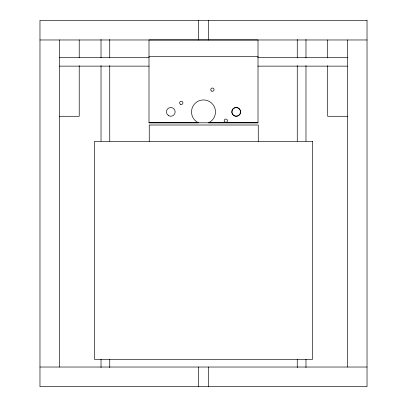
<?xml version="1.0" encoding="UTF-8"?>
<svg xmlns="http://www.w3.org/2000/svg" width="407" height="407" viewBox="0 0 407 407"><rect width="100%" height="100%" fill="white"/><g stroke="black" fill="none" stroke-linecap="round" stroke-linejoin="round"><path stroke-width="0.61" d="M39.972 39.972L367.028 39.972M148.998 56.324L258.007 56.324M59.519 57.418L149.125 57.418M257.799 57.418L347.405 57.418M59.519 66.138L149.125 66.138M257.799 66.138L347.405 66.138M59.519 116.285L79.217 116.285L79.217 65.649M148.998 122.792L258.007 122.792L258.007 39.942L148.998 39.942L148.998 122.828L198.504 122.828A11.991 11.991 0 0 1 194.078 104.507A11.991 11.991 0 0 1 212.922 104.507A11.991 11.991 0 0 1 208.496 122.828L258.007 122.828M39.972 367.028L367.028 367.028M347.405 39.972L347.405 116.285L327.701 116.285L327.701 65.649M347.359 116.178L347.359 367.028M327.701 39.972L327.701 57.779M305.978 39.428L305.978 57.87M305.978 65.502L305.978 141.178M305.978 359.305L305.978 367.572M297.258 39.428L297.258 57.87M297.258 65.502L297.258 141.178M297.258 359.305L297.258 367.572M258.267 141.361L258.267 125.005L149.247 125.005L149.247 141.361M208.399 20.35L208.399 39.972M208.399 367.028L208.399 386.65M198.407 20.35L198.407 39.972M198.407 367.028L198.407 386.65M109.742 39.428L109.742 57.87M109.742 65.502L109.742 141.178M109.742 359.305L109.742 367.572M101.022 39.428L101.022 57.87M101.022 65.502L101.022 141.178M101.022 359.305L101.022 367.572M79.217 39.972L79.217 57.779M59.519 39.972L59.519 367.028M367.028 20.35L39.972 20.35L39.972 386.65L367.028 386.65L367.028 20.35M312.52 141.361L94.48 141.361L94.48 359.396L312.52 359.396L312.52 141.361M168.615 115.664A4.36 4.36 0 0 0 175.158 111.889A4.36 4.36 0 0 0 168.615 108.114A4.36 4.36 0 0 0 168.615 115.664M233.694 115.491A4.36 4.36 0 0 0 240.547 112.317A4.36 4.36 0 0 0 234.371 107.967A4.36 4.36 0 0 0 233.694 115.491M180.474 104.278A1.633 1.633 0 0 0 182.931 102.864A1.633 1.633 0 0 0 180.474 101.445A1.633 1.633 0 0 0 180.474 104.278M225.01 122.095A1.633 1.633 0 0 0 227.462 120.681A1.633 1.633 0 0 0 225.01 119.261A1.633 1.633 0 0 0 225.01 122.095M211.579 91.071A1.633 1.633 0 0 0 214.036 89.652A1.633 1.633 0 0 0 211.579 88.238A1.633 1.633 0 0 0 211.579 91.071M233.694 115.41A4.36 4.36 0 0 0 240.547 112.235A4.36 4.36 0 0 0 234.376 107.891A4.36 4.36 0 0 0 233.694 115.41"/></g></svg>
